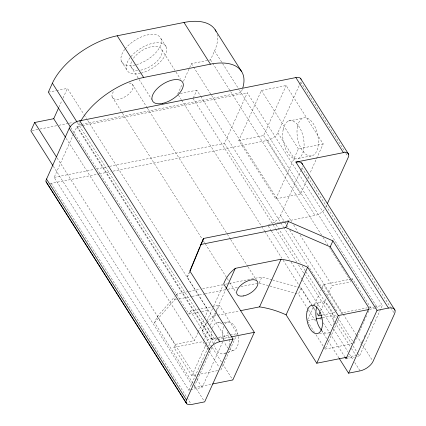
<?xml version="1.0" encoding="UTF-8"?>
<svg xmlns="http://www.w3.org/2000/svg" width="426" height="426" viewBox="0 0 426 426"><rect width="100%" height="100%" fill="white"/><g stroke="black" fill="none" stroke-linecap="round" stroke-linejoin="round"><path stroke-width="0.32" stroke-dasharray="2.13 1.6" d="M190.683 389.742L202.121 387.458L225.008 336.769L187.259 277.225L189.527 271.767M190.049 389.865L188.777 390.12L54.155 177.386L73.597 133.972M73.868 133.37L76.84 126.74L81.877 125.734M58.921 107.182L61.935 100.509M63.032 98.086L67.414 88.379L83.789 114.216M177.738 93.992L182.12 84.289M183.489 81.254L191.434 63.66L208.602 60.242M193.319 97.937L196.817 90.19L200.38 95.807M209.241 60.114L210.513 59.858L214.571 50.875A57.159 28.792 -32.4 0 0 217.084 34.442M109.61 166.332L224.443 143.445L247.33 92.756L382.335 305.415L359.448 356.104L357.531 356.487M192.941 383.325L154.553 322.642L157.29 316.577L174.665 296.789M306.587 180.699L300.596 193.963L275.798 198.894L238.789 140.505L261.388 90.461L286.181 85.53L323.19 143.919L309.851 173.462M154.553 322.642L174.532 299.888L175.528 297.683M176.524 295.474L177.269 293.818L188.34 291.613M238.789 140.505L263.587 135.575L286.181 85.53M217.654 370.636L191.876 375.775L173.899 347.414L175.267 344.384L194.347 340.582L197.909 332.695M70.764 127.571L188.963 314.053L190.331 311.017L211.6 306.779M113.167 171.14L267.491 140.383A9.143 4.606 -32.4 0 0 277.858 132.795L299.387 85.125M299.659 84.518L300.751 82.106A9.138 4.601 -32.4 0 0 301.198 80.589M198.181 332.088L204.208 318.744M204.485 318.137L208.042 310.25L86.638 118.71M211.866 346.897L202.158 331.582L206.786 321.326M207.063 320.725L212.51 308.658M213.596 306.246L223.128 285.132M207.132 322.551A68.852 47.222 24.3 0 1 213.788 316.001L215.151 312.982M216.238 310.57L225.775 289.456M203.447 340.422L209.198 327.685M210.295 325.256L215.774 313.126M216.046 312.519L219.337 305.24L237.309 333.601L236.76 334.815M191.876 375.775L205.843 344.836M206.115 344.235L208.309 339.378L216.041 337.839M188.777 390.12L207.579 348.484M208.665 346.066L211.663 339.431L216.648 338.436M275.798 198.894L298.392 148.85L323.19 143.919M211.956 347.339L193.708 387.756L211.307 384.247M213.591 343.718L215.226 340.097L217.18 339.708M268.556 224.683A11.433 5.756 -32.4 0 0 280.505 215.439L300.676 170.799M300.948 170.198L302.039 167.785A11.433 5.756 -32.4 0 0 302.487 166.491M240.946 286.639L259.178 283.002L261.915 276.932L272.044 279.791M220.876 369.997L235.669 337.238M307.673 178.286L308.765 175.874M325.714 207.26L327.077 204.246M308.03 309.212L298.424 294.062L301.161 287.997L299.265 287.459M307.673 319.553L314.207 305.085M314.479 304.483L321.007 290.015M322.099 287.609L323.456 284.595L350.529 279.195M320.56 311.012L326.311 298.275M327.408 295.846L332.062 285.532L351.141 281.73M351.935 279.978L352.462 278.812L370.434 307.173L369.619 308.978M323.696 346.897L325.102 349.118L339.799 316.566M340.891 314.159L341.434 312.95L367.212 307.812M354.107 343.34L355.465 340.326M355.737 339.724L357.1 336.71M357.371 336.109L359.278 331.886M359.549 331.284L365.535 318.025M365.806 317.418L366.626 315.613M367.984 312.599L369.347 309.585M360.79 344.575L361.605 342.765M361.876 342.163L362.696 340.353M364.06 337.339L364.874 335.528M370.322 323.462L371.142 321.651M187.259 277.225L189.453 272.448M176.401 294.808L177.269 293.818M313.376 304.681L320.661 302.007M224.699 353.527L227.122 352.637M227.724 352.419L234.385 349.98M48.335 92.181L55.966 90.658M56.599 90.536L67.414 88.379M180.283 93.486L196.817 90.19M32.174 130.59L39.341 129.163M39.991 129.035L58.229 125.398M58.879 125.271L68.65 123.322M69.3 123.194L73.208 122.416M80.78 124.514L78.826 124.903A57.159 28.792 -32.4 0 1 79.902 122.683M81.43 124.381L241.004 92.58A57.159 28.792 -32.4 0 0 242.831 87.713M82.527 125.606L247.33 92.756M288.514 121.021L302.827 118.172M54.155 177.386L93.954 169.452M96.564 168.936L108.96 166.465M50.114 183.585L98.837 173.994M99.492 173.861L110.558 171.657M298.264 158.472L312.572 155.623M276.655 223.107L278.609 222.718M279.259 222.59L281.213 222.202M281.868 222.068L283.817 221.68M284.472 221.552L286.421 221.163M287.076 221.03L315.07 215.45A9.143 4.606 -32.4 0 0 324.474 209.485M188.99 291.48L200.06 289.275M202.664 288.753L222.846 284.728M225.45 284.206L228.709 283.556M229.358 283.428L250.845 279.142M251.5 279.014L261.915 276.932M174.532 299.888L176.481 299.499M179.09 298.977L191.46 296.512M192.11 296.379L204.48 293.913M205.135 293.78L227.271 289.366M227.926 289.238L237.692 287.289M212.244 306.651L219.337 305.24M351.173 279.067L352.462 278.812M188.963 314.053L201.045 311.646M201.684 311.518L208.042 310.25M213.788 316.001L217.01 315.357M217.654 315.229L239.566 310.863M322.184 315.102L334.905 312.567M218.618 337.323L229.577 335.14M230.221 335.012L237.309 333.601M217.287 338.308L225.008 336.769M369.017 308.067L374.087 307.055M374.726 306.933L382.335 305.415M307.774 320.634L315.506 319.09M322.594 317.679L336.13 314.979L337.184 316.651M173.899 347.414L202.898 341.636L208.894 351.088M217.835 339.581L230.871 336.982M369.582 309.34L374.795 308.296M375.45 308.168L377.404 307.78L239.242 89.801M325.102 349.118L352.169 343.723M347.414 357.121L355.886 355.433L350.896 347.563M346.029 358.777L354.336 357.121M218.4 322.423L222.915 322.232M223.559 322.205L228.719 321.987M319.393 333.505L326.47 333.201M272.677 279.967L298.631 287.284M259.178 283.002L298.424 294.062M224.443 143.445L275.739 224.246M276.091 224.806L300.314 262.959M302.098 265.765L305.66 271.378M306.017 271.937L335.582 318.51M337.003 320.757L351.61 343.761M353.037 346.003L357.664 353.298M358.021 353.862L359.448 356.104M300.751 82.106L345.491 152.694M345.848 153.254L347.621 156.054M261.388 90.461L298.392 148.85M302.039 167.785L390.296 307.013M390.653 307.572L394.21 313.185M277.858 132.795L295.969 161.369M214.571 50.875L238.89 89.242M267.491 140.383L315.07 215.45M263.587 135.575L300.596 193.963M210.513 59.858L212.292 62.67M212.649 63.229L321.593 235.109M323.014 237.357L327.999 245.222M329.426 247.469L350.428 280.606M191.434 63.66L193.212 66.472M193.569 67.031L291.831 222.063M293.61 224.869L297.886 231.611M300.021 234.982L332.062 285.532M280.505 215.439L284.419 221.616M284.776 222.175L286.203 224.422M286.554 224.981L288.338 227.793M289.76 230.035L342.792 313.685M343.148 314.244L356.317 335.017M356.674 335.582L361.301 342.877M362.723 345.124L372.335 360.279M323.456 284.595L341.434 312.95M200.731 96.372L280.484 222.191M280.84 222.75L283.333 226.685M283.689 227.244L337.445 312.061M337.541 317.205L352.696 341.114M160.98 38.691L166.268 47.03M193.053 98.534L275.361 228.389M275.718 228.948L296.741 262.118M298.519 264.929L303.866 273.359M304.223 273.923L334.506 321.705M334.863 322.269L350.539 347.004M161.896 49.794L175.645 71.483M175.997 72.037L180.576 79.268M268.252 226.046L271.101 230.541M271.458 231.1L289.611 259.732M291.033 261.979L302.066 279.381M302.423 279.941L333.031 328.222M333.388 328.781L347.978 351.801M349.405 354.049L353.319 360.22M354.741 362.467L360.082 370.886M301.161 287.997L315.405 310.469M316.827 312.716L317.897 314.399M320.032 317.769L321.46 320.017M323.238 322.828L329.649 332.935M330.006 333.499L344.602 356.53M178.451 95.115L181.3 99.609M181.652 100.174L261.404 225.993M261.761 226.552L264.61 231.046M264.961 231.611L281.698 258.007M283.12 260.254L298.786 284.973M299.143 285.532L311.246 304.633M311.603 305.192L315.165 310.81M316.944 313.616L318.014 315.304M308.381 309.777L316.209 322.12M321.545 330.539L327.589 340.076M327.945 340.64L338.974 358.037M307.481 321.316L314.532 332.44M315.938 334.66L323.339 346.338M131.043 66.834L151.837 99.641M121.383 61.259L126.671 69.603M132.198 84.146L147.167 107.757M147.3 107.964L227.111 233.879M227.335 234.236L230.541 239.295M230.674 239.503L247.778 266.484M248.001 266.841L256.553 280.329M112.102 96.894L122.214 112.842M122.438 113.199L203.095 240.45M203.319 240.802L226.967 278.114M227.191 278.466L228.613 280.713M229.816 282.608L235.876 292.167M84.146 114.78L86.281 118.151M77.415 122.677L215.226 340.097M77.314 126.644L212.143 339.336M76.84 126.74L211.663 339.431M190.331 311.017L208.309 339.378M212.217 347.456L222.164 363.149M222.521 363.708L232.82 379.96M209.246 351.647L219.113 367.217M66.179 138.37L194.347 340.582M57.068 157.897L175.267 344.384M157.29 316.577L195.417 376.856M196.828 379.087L202.121 387.458M194.362 385.573L203.958 400.744M53.319 166.268L192.994 386.632M51.306 183.468L186.748 397.218M187.105 397.783L190.656 403.39M225.673 352.904A16.007 8.408 78.7 0 1 214.092 345.805M213.256 343.66A16.007 8.408 78.7 0 1 211.834 331.231M212.414 328.334A16.007 8.408 78.7 0 1 222.963 324.703M227.5 332.189A16.007 8.408 78.7 0 1 229.044 338.532M229.177 339.703A16.007 8.408 78.7 0 1 228.932 346.375M329.633 332.307A16.007 8.408 78.7 0 1 321.912 330.693M317.263 305.73A16.007 8.408 78.7 0 1 328.111 304.989A16.007 8.408 78.7 0 1 333.238 324.825M133.466 58.25A17.722 8.925 -32.4 0 1 154.516 46.216A17.722 8.925 -32.4 0 1 160.41 56.972A17.722 8.925 -32.4 0 1 140.047 70.258M137.651 70.434A17.722 8.925 -32.4 0 1 131.629 61.387M238.299 336.481A14.404 7.567 78.7 0 1 229.358 349.192M228.347 348.335A14.404 7.567 78.7 0 1 224.385 341.924M223.618 339.575A14.404 7.567 78.7 0 1 223.607 326.46M225.114 323.739A14.404 7.567 78.7 0 1 237.99 334.628M125.26 48.772A22.866 11.518 -32.4 0 1 151.395 34.373A22.866 11.518 -32.4 0 1 159.942 46.844A22.866 11.518 -32.4 0 1 136.176 64.709M135.047 64.986A22.866 11.518 -32.4 0 1 124.855 49.283M130.968 56.599A22.866 11.518 -32.4 0 1 157.231 42.691A22.866 11.518 -32.4 0 1 164.99 55.652A22.866 11.518 -32.4 0 1 140.894 73.197M140.335 73.331A22.866 11.518 -32.4 0 1 130.548 57.116M129.195 83.006A12.003 6.044 -32.4 0 1 131.048 91.675A12.003 6.044 -32.4 0 1 116.319 99.386A12.003 6.044 -32.4 0 1 113.833 91.052M202.158 331.582A68.852 47.222 24.3 0 1 206.738 323.073M283.199 129.387A19.436 10.208 78.7 0 0 295.628 158.887A19.436 10.208 78.7 0 0 301.336 130.968A19.436 10.208 78.7 0 0 283.199 129.387M297.513 126.538A19.436 10.208 78.7 0 0 309.936 156.038A19.436 10.208 78.7 0 0 315.645 128.114A19.436 10.208 78.7 0 0 297.513 126.538"/><path stroke-width="0.64" d="M301.097 79.279A9.138 4.601 -32.4 0 0 295.857 77.569L77.553 121.261A9.143 4.611 -32.4 0 0 69.252 128.247L45.965 180.438A9.143 4.606 -32.3 0 0 46.711 182.765L186.774 403.811M339.33 358.596L348.575 373.187L377.042 310.341L332.919 240.85L288.434 221.525L203.564 238.469L190.001 271.25L233.033 339.043L204.672 401.867L191.37 404.514A9.143 4.606 -32.3 0 1 186.476 399.966L46.413 178.92M189.778 271.16L199.853 246.894M200.358 245.68L203.564 238.469M58.65 107.789L53.719 118.71L34.639 122.512L30.874 130.851L52.962 165.703M216.041 31.412A57.159 28.792 -32.4 0 0 183.989 22.466L117.209 35.779A57.159 28.792 -32.4 0 0 52.393 83.198L48.335 92.181L70.407 127.007M226.046 288.855L235.306 268.343L281.064 259.226A68.852 47.222 24.3 0 1 307.625 267.198L338.292 315.575L316.774 363.229L286.107 314.851A68.852 47.222 24.3 0 0 259.551 306.88L240.216 310.735M186.476 399.966L209.368 349.283A9.143 4.611 -32.4 0 1 219.736 341.695L233.033 339.043M200.864 244.465L285.734 227.521L288.434 221.525M259.551 306.88L281.064 259.226M235.306 268.343A68.852 47.222 24.3 0 0 223.677 283.929L254.338 332.307L232.82 379.96L212.611 383.986M327.349 203.639L348.33 157.178A9.138 4.601 -32.4 0 0 343.436 152.636L295.857 77.569M286.107 314.851L307.625 267.198M344.959 357.094L346.029 358.777L369.017 308.067L330.214 246.835L332.919 240.85M320.011 312.226L318.366 315.863L321.55 315.229M80.812 121A57.159 28.792 -32.4 0 1 143.642 77.484L210.423 64.172A57.159 28.792 -32.4 0 1 242.831 87.713M348.575 373.187L360.082 370.886A11.433 5.756 -32.4 0 0 373.043 361.402L394.567 313.749A11.433 5.756 -32.4 0 0 388.453 308.067L295.921 162.104L343.436 152.636M316.151 318.962L321.95 317.807M231.52 336.854L254.338 332.307M338.292 315.575L368.932 309.468M377.042 310.341L388.453 308.067M316.774 363.229L346.759 357.254M285.734 227.521L330.214 246.835M300.452 78.267L348.681 154.35M301.667 162.977L394.998 310.208M215.135 29.761L241.569 71.467M183.989 22.466L210.423 64.172M117.209 35.779L143.642 77.484M79.683 120.766L219.736 341.695M52.393 83.198L77.063 122.124M69.252 128.247L209.368 349.283M53.719 118.71L65.466 137.247M34.639 122.512L56.354 156.773M46.067 181.753L186.13 402.799M295.921 162.104A11.433 5.756 -32.4 0 1 302.471 164.244M321.55 330.304A16.007 8.408 78.7 0 1 316.8 306.901M162.466 103.401A17.722 8.925 -32.4 0 0 183.047 83.161A17.722 8.925 -32.4 0 0 157.338 88.48A17.722 8.925 -32.4 0 0 162.466 103.401M306.997 311.741A14.404 7.567 78.7 0 0 316.177 333.638A14.404 7.567 78.7 0 0 320.448 312.982A14.404 7.567 78.7 0 0 306.997 311.741M243.688 295.894A12.003 6.044 -32.4 0 0 257.757 282.225A12.003 6.044 -32.4 0 0 240.402 285.681A12.003 6.044 -32.4 0 0 243.688 295.894"/></g></svg>
